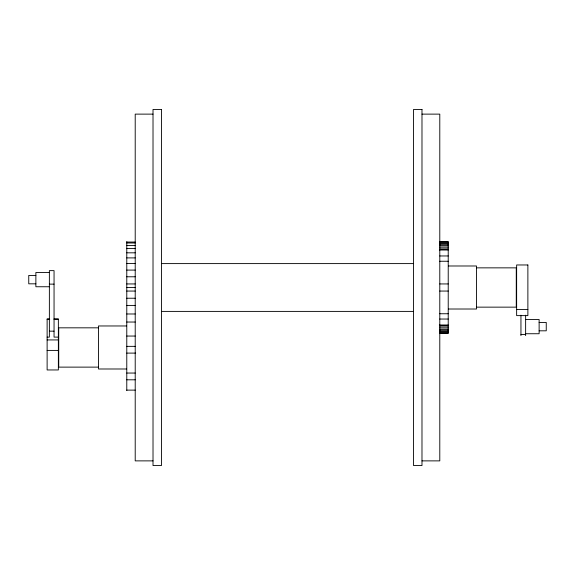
<?xml version="1.0" encoding="UTF-8"?>
<svg xmlns="http://www.w3.org/2000/svg" width="575" height="575" viewBox="0 0 575 575"><rect width="100%" height="100%" fill="white"/><g stroke="black" fill="none" stroke-linecap="round" stroke-linejoin="round"><path stroke-width="0.86" d="M153.015 114.123L135.211 114.123L135.211 460.877L153.015 460.877M421.985 114.123L439.789 114.123L439.789 460.877L421.985 460.877M439.789 241.579L448.22 241.579L448.22 333.421L439.789 333.421M126.78 242.046L135.211 242.046M439.789 242.039L448.22 242.039M439.789 242.959L448.22 242.959M126.78 242.988L135.211 242.988M439.789 243.886L448.22 243.886M439.789 244.986L448.22 244.986M126.78 245.432L135.211 245.432M439.789 246.021L448.22 246.021M439.789 247.825L448.22 247.825M126.78 248.486L135.211 248.486M439.789 249.147L448.22 249.147M439.329 250.01L448.22 250.01M126.78 252.82L135.211 252.82M439.789 255.961L448.22 255.961M126.78 257.902L135.211 257.902M439.789 261.251L448.22 261.251M126.78 263.558L135.211 263.558M161.453 263.602L413.547 263.602M448.536 265.988L476.524 265.988L476.524 309.012L448.536 309.012M476.524 267.857L516.264 267.857L516.264 307.143L476.524 307.143M126.78 270.085L135.211 270.085M49.371 272.507L35.873 272.507L35.873 286.752L49.371 286.752M35.873 275.439L28.75 275.439L28.75 283.82L35.873 283.82M126.78 276.783L135.211 276.783M126.78 283.942L135.211 283.942M439.789 283.942L448.22 283.942M49.371 284.129L54.05 284.129M126.78 287.5L135.211 287.5M126.78 291.058L135.211 291.058M439.789 291.058L448.22 291.058M126.78 298.231L135.211 298.231M126.78 305.418L135.211 305.418M516.637 309.566L527.879 309.566M161.453 311.398L413.547 311.398M439.789 313.749L448.22 313.749M126.78 313.986L135.211 313.986M49.371 318.866L47.121 318.866L47.121 369.962L58.363 369.962L58.363 318.852L54.05 318.852M439.789 319.039L448.22 319.039M47.121 319.319L49.716 319.319M54.036 319.319L58.363 319.319M525.629 319.513L539.127 319.513L539.127 333.737L525.629 333.737M126.78 322.036L135.211 322.036M539.127 322.438L546.25 322.438L546.25 330.812L539.127 330.812M439.329 324.99L448.22 324.99M439.789 325.853L448.22 325.853M126.464 325.967L98.476 325.967L98.476 368.992L126.464 368.992M439.789 327.175L448.22 327.175M98.476 327.829L58.736 327.829L58.736 367.123L98.476 367.123M439.789 328.979L448.22 328.979M439.789 330.014L448.22 330.014M439.789 331.114L448.22 331.114M49.371 331.157L54.05 331.157M439.789 332.041L448.22 332.041M439.789 332.961L448.22 332.961M520.95 334.42L525.629 334.42M126.78 336.052L135.211 336.052M47.121 337.13L49.371 337.13L49.371 270.631L54.05 270.631L54.05 337.108L58.363 337.108M47.121 339.933L58.363 339.933M126.78 346.351L135.211 346.351M47.121 350.412L58.363 350.412M126.78 353.1L135.671 353.1M126.78 373.046L135.211 373.046M126.78 379.809L135.211 379.809M126.78 390.116L135.211 390.116M525.629 315.193L525.629 335.62M520.95 315.193L520.95 335.62M126.78 241.579L126.78 390.59M161.453 109.437L153.015 109.437L153.015 465.563L161.453 465.563L161.453 109.437M421.985 109.437L413.547 109.437L413.547 465.563L421.985 465.563L421.985 109.437M527.879 264.967L516.637 264.967L516.637 315.618L527.879 315.618L527.879 264.967"/></g></svg>
